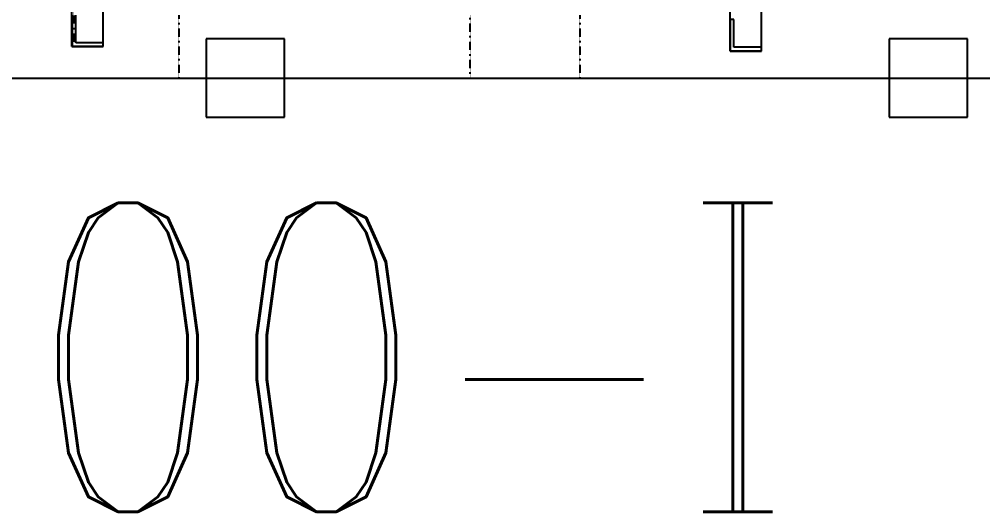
# Model space of a CAD drawing. Header units: millimetres. Extents: x -10011772 to -8149599, y 2847708 to 3434448.
# Drawn here: x -9498926 to -9495802, y 3213658 to 3215253 of the extents above; entities that cross this region are included whole.
import ezdxf

# ---------------------------------------------------------------- set-up
doc = ezdxf.new("R2010")
doc.units = ezdxf.units.MM
doc.linetypes.add('DASHDOT2', pattern=[0.5, 0.25, -0.125, 0, -0.125])
doc.layers.add('总平面底图', color=9, linetype='Continuous')
doc.styles.get("Standard").update_dxf_attribs({"font": 'romanc.SHX', "width": 0.75, "bigfont": 'hztxt.shx'})

# ---------------------------------------------------------------- blocks, each defined once
blk = doc.blocks.new('总平面底图 爆炸危险区 LOCATION I')
at = {"layer": '总平面底图', "linetype": 'DASHDOT2'}
for p, q in [((225353, 144357.7), (225353, 143858.5)), ((225523, 143909.3), (225523, 143807.7)), ((225994.9, 143807.7), (225994.9, 143909.3)), ((226173, 143909.3), (226173, 143807.7))]:
    blk.add_line(p, q, dxfattribs=at)
at = {"layer": '总平面底图', "linetype": 'Continuous'}
for p, q in [((225349.5, 143858.5), (225349.5, 143977.6)), ((225400.3, 143858.5), (225400.3, 143977.6)), ((226416.3, 143851.4), (226416.3, 143977.6)), ((226467.1, 143851.4), (226467.1, 143977.6)), ((225349.5, 143909.3), (225349.5, 143858.5)), ((225355.8, 143864.9), (225355.8, 143909.3)), ((226416.3, 143902.2), (226416.3, 143851.4)), ((226422.7, 143902.2), (226416.3, 143902.2)), ((226422.7, 143857.7), (226422.7, 143902.2)), ((225400.3, 143858.5), (225349.5, 143858.5)), ((225349.5, 143858.5), (225400.3, 143858.5)), ((225400.3, 143864.9), (225355.8, 143864.9)), ((225400.3, 143858.5), (225400.3, 143864.9)), ((225567.2, 143871.2), (225567.2, 143744.2)), ((225694.2, 143871.2), (225567.2, 143871.2)), ((225694.2, 143744.2), (225694.2, 143871.2)), ((226467.1, 143857.7), (226422.7, 143857.7)), ((226467.1, 143851.4), (226467.1, 143857.7)), ((226674.2, 143871.2), (226674.2, 143744.2)), ((226801.2, 143871.2), (226674.2, 143871.2)), ((226801.2, 143744.2), (226801.2, 143871.2)), ((226416.3, 143851.4), (226467.1, 143851.4)), ((226467.1, 143851.4), (226416.3, 143851.4)), ((224294.9, 143807.7), (227194.9, 143807.7)), ((225567.2, 143744.2), (225694.2, 143744.2)), ((226674.2, 143744.2), (226801.2, 143744.2))]:
    blk.add_line(p, q, dxfattribs=at)
at = {"layer": '总平面底图'}
blk.add_line((224294.9, 143807.7), (228594.9, 143807.7), dxfattribs=at)
at = {"layer": '总平面底图', "width": 0.75}
blk.add_text('V-300-I', height=500, rotation=0, dxfattribs=at).set_placement((224219.2, 143105.3))

msp = doc.modelspace()

# ---------------------------------------------------------------- block references
at = {"layer": '总平面底图', "xscale": 2, "yscale": 2, "zscale": 2}
msp.add_blockref('总平面底图 爆炸危险区 LOCATION I', (-9949454.3, 2927447.9), dxfattribs=at)

doc.saveas('drawing.dxf')
